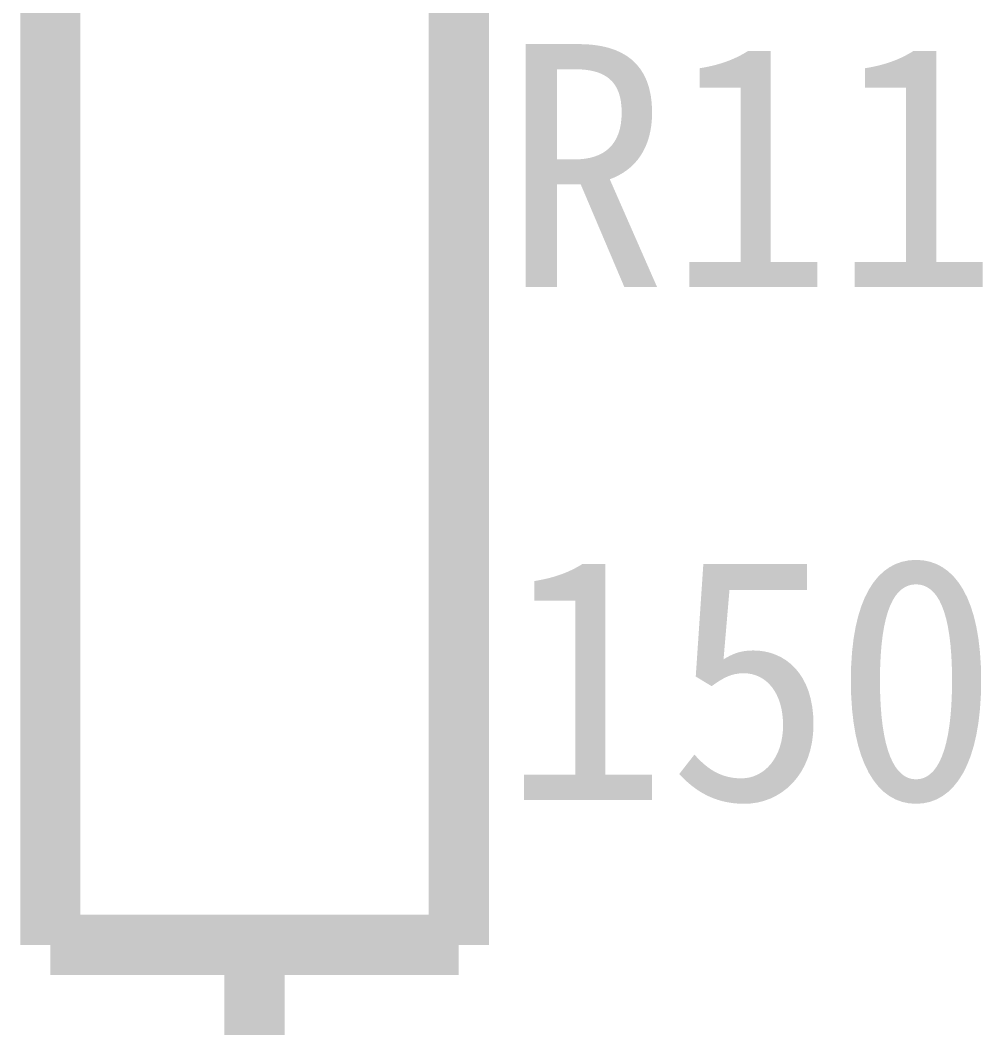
# Model space of a CAD drawing. Header units: inches. Extents: x 0 to 11.5, y 0 to 7.6.
# Drawn here: x 2.6045 to 2.7931, y 4.0834 to 4.281 of the extents above; entities that cross this region are included whole.
import ezdxf

# ---------------------------------------------------------------- set-up
doc = ezdxf.new("R2010")
doc.units = ezdxf.units.IN
doc.header["$MEASUREMENT"] = 0
doc.layers.add('Sheet', color=255, linetype='Continuous')

msp = doc.modelspace()

# ---------------------------------------------------------------- linework, layer by layer
at = {"layer": 'Sheet'}
for points in [[(2.61039, 4.29981, 0.0118, 0.0118, 0), (2.61039, 4.09969, 0.0118, 0.0118, 0)], [(2.69043, 4.09969, 0.0118, 0.0118, 0), (2.69043, 4.29981, 0.0118, 0.0118, 0)], [(2.61039, 4.09969, 0.0118, 0.0118, 0), (2.69043, 4.09969, 0.0118, 0.0118, 0)], [(2.65041, 4.09969, 0.0118, 0.0118, 0), (2.65041, 3.99979, 0.0118, 0.0118, 0)]]:
    msp.add_lwpolyline(points, format="xyseb", dxfattribs=at)

# ---------------------------------------------------------------- texts
for s, p in [('R11', (2.69903, 4.22869)), ('150', (2.69903, 4.12813))]:
    msp.add_text(s, height=0.047632, dxfattribs=at).set_placement(p)

doc.saveas('drawing.dxf')
